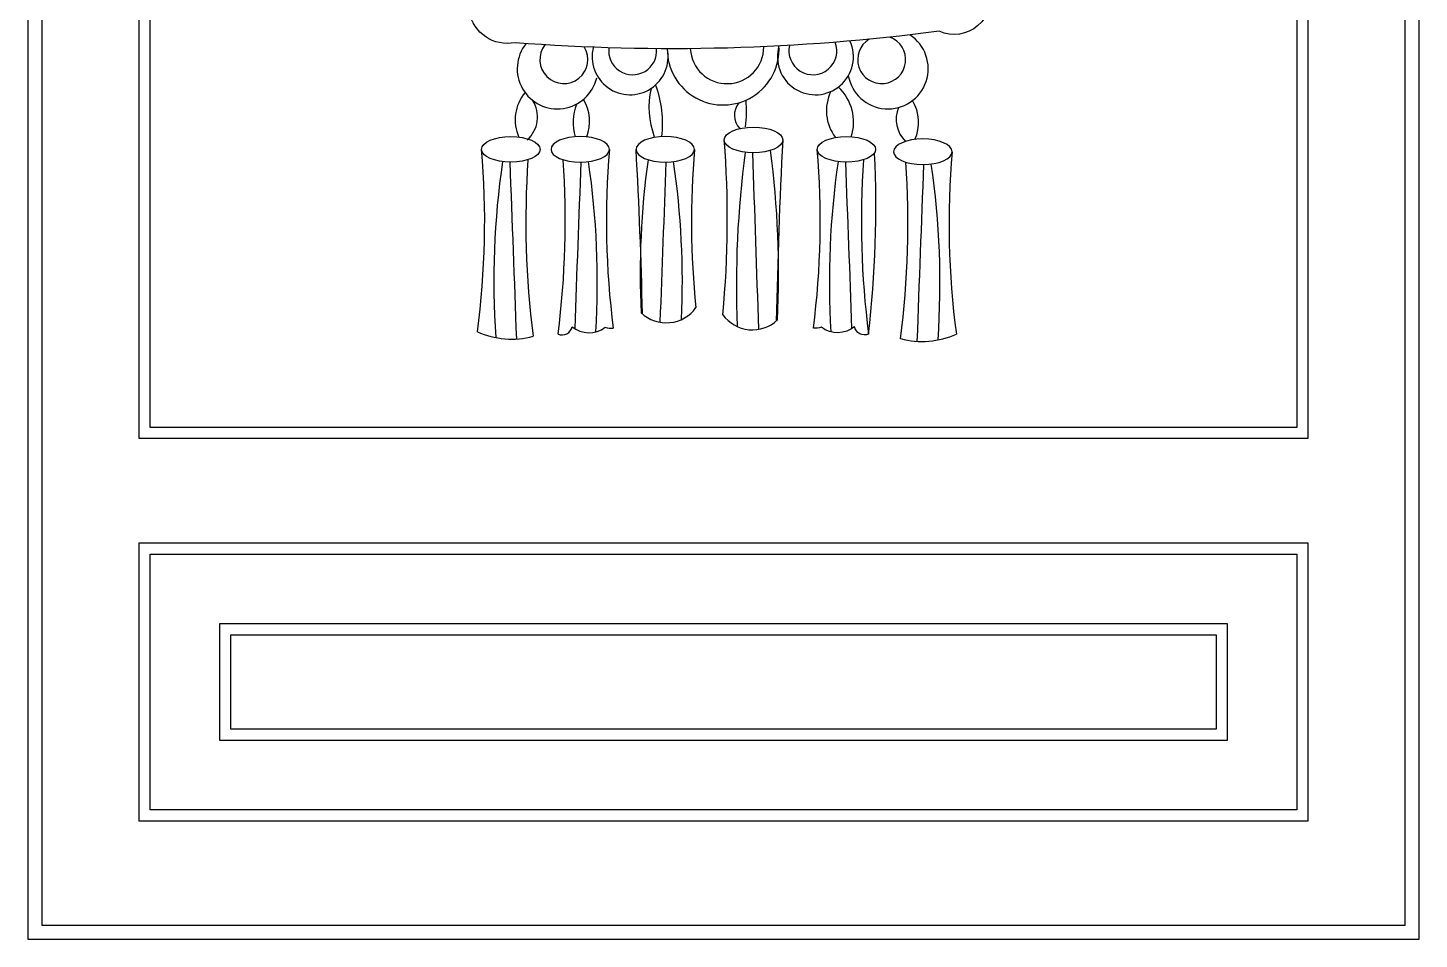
# Model space of a CAD drawing. Extents: x -66030 to 95157, y -13132 to 45879.
# Drawn here: x -29897 to -29517, y 33155.1 to 33404.2 of the extents above; entities that cross this region are included whole.
import ezdxf

# ---------------------------------------------------------------- set-up
doc = ezdxf.new("R2010")
doc.units = 0
doc.header["$LTSCALE"] = 100
doc.header["$MEASUREMENT"] = 0
for name, color, linetype in [('3', 11, 'CONTINUOUS'), ('4', 121, 'CONTINUOUS'), ('7', 105, 'CONTINUOUS')]:
    doc.layers.add(name, color=color, linetype=linetype)

msp = doc.modelspace()

# ---------------------------------------------------------------- linework, layer by layer
at = {"layer": '3'}
msp.add_lwpolyline([(-29893.23, 34072.64), (-29893.23, 33158.93), (-29520.83, 33158.93), (-29520.83, 34085.89)], dxfattribs=at)
for points in [[(-29863.59, 33294.97), (-29863.59, 33843.69), (-29550.47, 33843.69), (-29550.47, 33294.97)], [(-29863.59, 33190.47), (-29863.59, 33260.39), (-29550.47, 33260.39), (-29550.47, 33190.47)], [(-29844.59, 33209.47), (-29844.59, 33241.39), (-29569.47, 33241.39), (-29569.47, 33209.47)], [(-29841.55, 33212.51), (-29841.55, 33238.35), (-29572.51, 33238.35), (-29572.51, 33212.51)]]:
    msp.add_lwpolyline(points, close=True, dxfattribs=at)
msp.add_lwpolyline([(-29593.38, 33477.97, -0.35389), (-29640.24, 33435.36, 0.368088), (-29650.77, 33427.47, 0.427828), (-29642.34, 33422.21, -1.135842), (-29648.13, 33403.28, -0.052014), (-29763.97, 33400.12, -0.992023), (-29768.18, 33421.16, 0.631675), (-29757.12, 33436.94, 0.139729), (-29782.39, 33445.88, -0.36622), (-29811.88, 33474.29, -0.399194), (-29796.08, 33512.16, -0.222674), (-29754.49, 33504.27, 0.14619), (-29658.14, 33503.21, -0.112075), (-29614.96, 33512.68, -0.388444)], format="xyb", close=True, dxfattribs=at)
for points in [[(-29752.2, 33320.51, 0.492103), (-29748.41, 33322.5, 0.340275), (-29739.34, 33322.36, 0.085552), (-29737.15, 33322.14, 0.085552)], [(-29667.43, 33320.51, -0.492103), (-29671.22, 33322.5, -0.340275), (-29680.29, 33322.36, -0.085552), (-29682.48, 33322.14, -0.085552)]]:
    msp.add_lwpolyline(points, format="xyb", dxfattribs=at)
for centre, radius, start, end in [((-29662.11, 33393.04), 11, 190.0445, 57.1891), ((-29752.37, 33393.04), 11, 141.3866, 346.8285), ((-29750.64, 33395.52), 6.55, 141.9536, 32.0387), ((-29732.54, 33396.29), 10.38, 165.4993, 12.1779), ((-29731.84, 33397.93), 6.55, 172.8398, 4.9741), ((-29707.13, 33398.38), 15.27, 179.6177, 3.264), ((-29706.08, 33398.97), 10.03, 182.6794, 0.4201), ((-29681.93, 33396.29), 10.38, 163.4456, 24.5625), ((-29682.63, 33397.93), 6.55, 166.9426, 20.9459), ((-29663.84, 33395.52), 6.55, 121.755, 69.9079), ((-29704.53, 33382.49), 22.87, 166.9698, 200.6234), ((-29753.19, 33378.07), 29.54, 352.9785, 20.8611), ((-29666.84, 33381.53), 12.09, 154.0995, 217.1505), ((-29684.71, 33378.42), 13.2, 342.4286, 46.6985), ((-29752.2, 33379.04), 11.74, 140.3261, 203.8811), ((-29766.25, 33379.83), 8.42, 311.7789, 32.794), ((-29734.92, 33378.42), 13.2, 158.1225, 197.5714), ((-29755.56, 33378.62), 11.95, 339.3057, 30.3149), ((-29698.67, 33380.35), 5.38, 141.1374, 223.2932), ((-29733.93, 33381.35), 33.2, 352.7527, 5.3504), ((-29665.5, 33378.4), 11.74, 336.1189, 30.4233), ((-29651.45, 33379.19), 8.42, 157.409, 225.7274), ((-29985.44, 33351.91), 279.45, 354.6405, 4.4446), ((-28142.77, 33293.94), 1550.14, 177.05556, 178.88595), ((-30001.52, 33351.37), 229.26, 352.4259, 4.9073), ((-29514.1, 33351.35), 246.92, 176.098, 187.3175), ((-29997.18, 33351.35), 246.92, 352.827, 3.902), ((-29509.76, 33351.37), 229.26, 175.0927, 187.3274), ((-31009.67, 33298.61), 1280.8, 1.22572, 3.23938), ((-29513.29, 33337.61), 216.49, 171.8909, 182.9972), ((-29486.54, 33351.37), 229.26, 175.0927, 185.9177), ((-29430.58, 33334.04), 272.93, 172.3851, 182.4088), ((-45437.49, 32808.08), 15748.47, 1.869382, 2.045033), ((-29957.45, 33336.89), 265.45, 357.293, 7.3222), ((-29909.87, 33351.37), 229.26, 352.6726, 4.9073), ((-29422.45, 33351.35), 246.92, 176.098, 187.173), ((-29959.15, 33354.87), 293.74, 353.2826, 2.9253), ((-29416.18, 33350.73), 229.26, 175.0927, 187.5741), ((-29545.89, 33334.89), 223.89, 171.5911, 183.9281), ((-42700.37, 32857.97), 12945.08, 2.041686, 2.255717), ((-16810.92, 32857.97), 12945.08, 177.744283, 177.94581), ((-29965.39, 33334.89), 223.89, 356.476, 8.4089), ((-16787.69, 32857.97), 12945.08, 177.744283, 177.938022), ((-29942.16, 33334.89), 223.89, 357.3409, 8.4089), ((-29454.24, 33334.89), 223.89, 171.5911, 183.524), ((-42608.71, 32857.97), 12945.08, 2.05419, 2.255717), ((-29903.6, 33350.7), 246.92, 352.6825, 3.902), ((-16717.33, 32857.33), 12945.08, 177.744283, 177.958314), ((-29871.8, 33334.24), 223.89, 356.0719, 8.4089), ((-29722.66, 33333.56), 9.97, 226.8493, 324.2421), ((-29699.12, 33331.63), 9.97, 215.7579, 313.1507), ((-29764.88, 33341.77), 22.65, 245.523, 285.0259), ((-29652.82, 33341.13), 22.65, 254.9741, 294.477)]:
    msp.add_arc(centre, radius, start, end, dxfattribs=at)
for centre in [(-29698.85, 33373.56), (-29765.12, 33370.99), (-29673.47, 33370.99)]:
    msp.add_ellipse(centre, major_axis=(-7.98, 0), ratio=0.438597, dxfattribs=at)
at = {"layer": '3', "extrusion": (0, 0, -1)}
for centre in [(-29746.16, 33370.99), (-29722.94, 33370.99), (-29652.58, 33370.34)]:
    msp.add_ellipse(centre, major_axis=(7.98, 0), ratio=0.438597, dxfattribs=at)
at = {"layer": '4'}
msp.add_lwpolyline([(-29897.03, 34074.03), (-29897.03, 33155.13), (-29517.03, 33155.13), (-29517.03, 34084.88)], dxfattribs=at)
at = {"layer": '7'}
for points in [[(-29866.63, 33291.93), (-29866.63, 33846.73), (-29547.43, 33846.73), (-29547.43, 33291.93)], [(-29866.63, 33187.43), (-29866.63, 33263.43), (-29547.43, 33263.43), (-29547.43, 33187.43)]]:
    msp.add_lwpolyline(points, close=True, dxfattribs=at)

doc.saveas('drawing.dxf')
